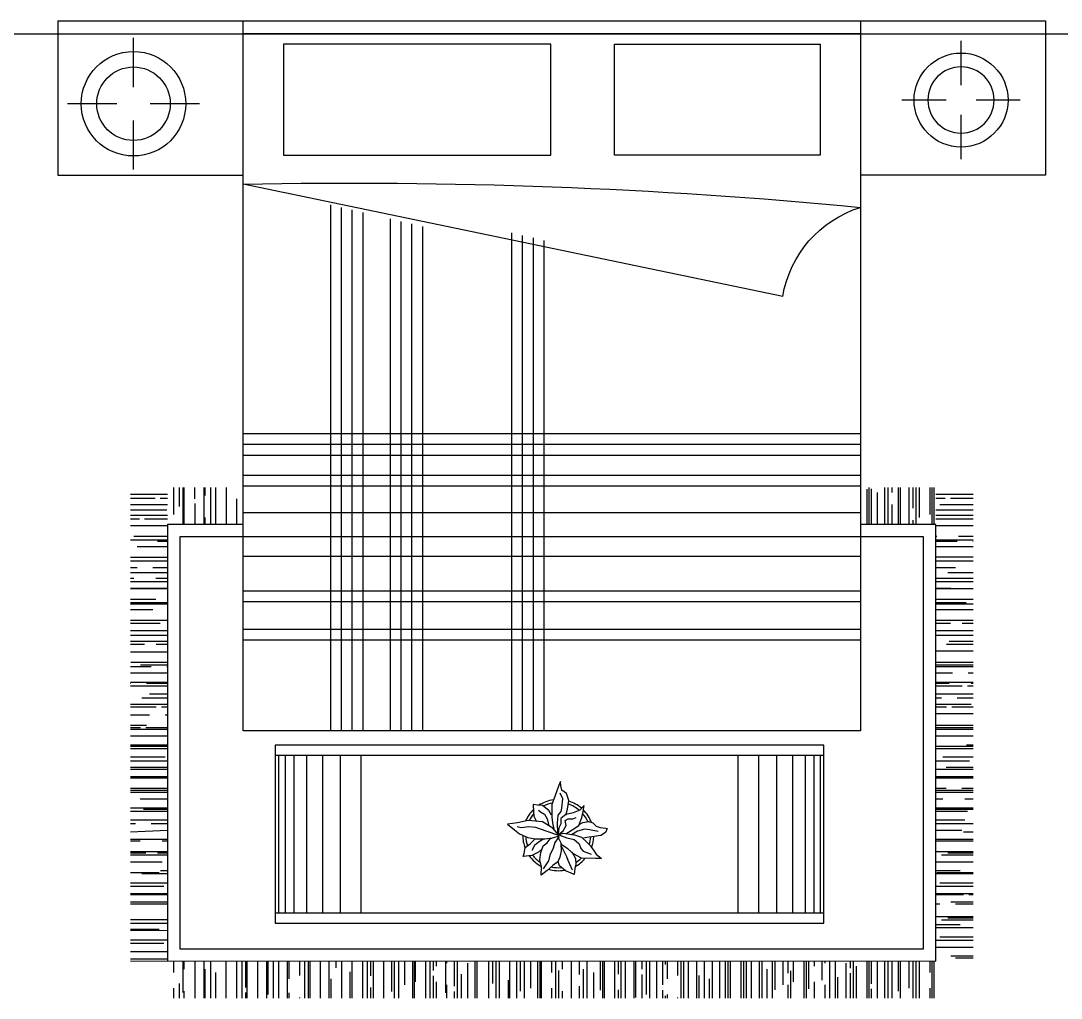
# Model space of a CAD drawing. Header units: inches. Extents: x 9.7 to 52.2, y 13.1 to 37.9.
# Drawn here: x 38.703 to 41.737, y 30.59 to 33.438 of the extents above; entities that cross this region are included whole.
import ezdxf

# ---------------------------------------------------------------- set-up
doc = ezdxf.new("R2010")
doc.units = ezdxf.units.IN
doc.header["$MEASUREMENT"] = 0
doc.layers.add('02', color=2, linetype='Continuous')
doc.layers.add('1', color=1, linetype='Continuous')

msp = doc.modelspace()

# ---------------------------------------------------------------- linework, layer by layer
at = {"layer": '02'}
for p, q in [((38.8116, 33.4384), (38.8116, 32.9884)), ((38.8116, 33.4384), (41.6916, 33.4384)), ((39.3516, 31.3684), (39.3516, 33.4384)), ((41.1516, 33.4384), (41.1516, 31.3684)), ((41.6916, 33.4384), (41.6916, 32.9884)), ((39.032, 33.2452), (39.032, 33.3887)), ((41.1516, 33.4004), (39.3516, 33.4004)), ((41.4451, 33.2512), (41.4451, 33.3803)), ((40.2489, 33.3702), (39.469, 33.3702)), ((39.469, 33.3702), (39.469, 33.047)), ((40.2489, 33.047), (40.2489, 33.3702)), ((40.4344, 33.3702), (41.0343, 33.3702)), ((40.4344, 33.047), (40.4344, 33.3702)), ((41.0343, 33.3702), (41.0343, 33.047)), ((38.9835, 33.1967), (38.84, 33.1967)), ((39.224, 33.1967), (39.0805, 33.1967)), ((41.4015, 33.2075), (41.2723, 33.2075)), ((41.6179, 33.2075), (41.4888, 33.2075)), ((41.4451, 33.0347), (41.4451, 33.1639)), ((39.032, 33.0047), (39.032, 33.1482)), ((39.469, 33.047), (40.2489, 33.047)), ((41.0343, 33.047), (40.4344, 33.047)), ((38.8116, 32.9884), (39.3516, 32.9884)), ((41.6916, 32.9884), (41.1516, 32.9884)), ((40.925, 32.6349), (39.3516, 32.9621)), ((39.6071, 31.3684), (39.6071, 32.9021)), ((39.6386, 31.3684), (39.6386, 32.8947)), ((39.6701, 31.3684), (39.6701, 32.8873)), ((39.7016, 31.3684), (39.7016, 32.8799)), ((39.7811, 31.3684), (39.7811, 32.8613)), ((39.8126, 31.3684), (39.8126, 32.8539)), ((39.8441, 31.3684), (39.8441, 32.8465)), ((39.8756, 31.3684), (39.8756, 32.8391)), ((40.1351, 31.3684), (40.1351, 32.8204)), ((40.1666, 31.3684), (40.1666, 32.813)), ((40.1981, 31.3684), (40.1981, 32.8056)), ((40.2296, 31.3684), (40.2296, 32.7982)), ((41.1516, 32.2345), (39.3516, 32.2345)), ((41.1516, 32.203), (39.3516, 32.203)), ((41.1516, 32.1715), (39.3516, 32.1715)), ((41.1516, 32.1134), (39.3516, 32.1134)), ((39.1494, 31.9997), (39.1494, 32.0779)), ((39.1658, 32.0226), (39.1658, 32.0779)), ((39.1772, 31.9699), (39.1772, 32.0779)), ((39.18, 31.9699), (39.18, 32.0779)), ((39.2106, 32.0454), (39.2106, 32.0779)), ((39.2381, 31.9699), (39.2381, 32.0779)), ((39.2413, 32.0546), (39.2413, 32.0779)), ((39.2573, 31.9699), (39.2573, 32.0779)), ((39.2719, 31.9699), (39.2719, 32.0779)), ((39.303, 31.9699), (39.303, 32.0779)), ((41.1516, 32.0819), (39.3516, 32.0819)), ((41.1711, 31.9699), (41.1711, 32.0728)), ((41.1775, 31.9699), (41.1775, 32.0779)), ((41.1839, 31.9699), (41.1839, 32.0747)), ((41.2232, 31.9699), (41.2232, 32.0779)), ((41.2324, 31.9699), (41.2324, 32.0779)), ((41.2447, 32.0632), (41.2447, 32.0779)), ((41.263, 31.9699), (41.263, 32.0779)), ((41.2689, 31.9699), (41.2689, 32.0779)), ((41.2936, 31.9699), (41.2936, 32.0779)), ((41.3055, 32.0175), (41.3055, 32.0779)), ((41.3147, 31.9699), (41.3147, 32.0779)), ((41.3243, 31.9906), (41.3243, 32.0779)), ((41.3549, 31.9997), (41.3549, 32.0779)), ((41.3604, 31.9699), (41.3604, 32.0779)), ((41.3663, 31.9718), (41.3663, 32.0779)), ((39.0232, 32.0591), (39.1312, 32.0591)), ((39.0232, 32.0472), (39.095, 32.0472)), ((39.11, 32.0472), (39.1312, 32.0472)), ((39.3332, 31.9699), (39.3332, 32.0454)), ((41.2017, 31.9699), (41.2017, 32.0637)), ((41.372, 32.0591), (41.48, 32.0591)), ((41.372, 32.0472), (41.3992, 32.0472)), ((41.4143, 32.0472), (41.48, 32.0472)), ((39.0232, 32.0285), (39.1312, 32.0285)), ((39.0232, 32.0134), (39.1292, 32.0134)), ((39.2115, 31.9699), (39.2115, 32.0317)), ((41.2447, 31.9699), (41.2447, 32.029)), ((41.372, 32.0134), (41.48, 32.0134)), ((41.3832, 32.0285), (41.48, 32.0285)), ((39.0232, 31.9979), (39.1312, 31.9979)), ((39.0232, 31.9864), (39.0492, 31.9864)), ((39.0643, 31.9864), (39.1312, 31.9864)), ((39.2413, 31.9699), (39.2413, 31.9906)), ((41.1516, 32.0041), (39.3516, 32.0041)), ((41.3055, 31.9699), (41.3055, 31.9832)), ((41.372, 31.9979), (41.48, 31.9979)), ((41.372, 31.9864), (41.48, 31.9864)), ((39.0232, 31.9677), (39.1312, 31.9677)), ((39.3516, 31.9699), (39.1312, 31.9699)), ((39.1312, 31.9699), (39.1312, 30.6976)), ((41.372, 31.9699), (41.1516, 31.9699)), ((41.372, 30.6976), (41.372, 31.9699)), ((41.372, 31.9672), (41.48, 31.9677)), ((39.0232, 31.9256), (39.1312, 31.9256)), ((39.0332, 31.9366), (39.1312, 31.9366)), ((39.1018, 31.922), (39.1312, 31.922)), ((39.1672, 31.9339), (39.1672, 30.7336)), ((41.336, 31.9339), (39.1672, 31.9339)), ((41.336, 30.7336), (41.336, 31.9339)), ((41.372, 31.9366), (41.3741, 31.9366)), ((41.372, 31.9256), (41.48, 31.9256)), ((41.372, 31.922), (41.4335, 31.922)), ((41.4381, 31.9366), (41.48, 31.9366)), ((41.4793, 31.922), (41.48, 31.922)), ((39.0424, 31.906), (39.1312, 31.906)), ((41.372, 31.906), (41.48, 31.906)), ((39.0232, 31.8753), (39.1312, 31.8753)), ((39.0232, 31.8648), (39.1312, 31.8648)), ((41.1516, 31.8768), (39.3516, 31.8768)), ((41.372, 31.8763), (41.48, 31.8763)), ((41.372, 31.8648), (41.48, 31.8648)), ((39.0232, 31.8447), (39.0424, 31.8447)), ((39.0232, 31.8305), (39.1312, 31.8305)), ((39.0881, 31.8447), (39.1312, 31.8447)), ((41.372, 31.8447), (41.429, 31.8447)), ((41.4061, 31.8305), (41.48, 31.8305)), ((39.0232, 31.8141), (39.0332, 31.8141)), ((39.0232, 31.804), (39.1312, 31.804)), ((39.0972, 31.8141), (39.1312, 31.8141)), ((41.372, 31.8141), (41.48, 31.8141)), ((41.372, 31.804), (41.48, 31.804)), ((39.0232, 31.7848), (39.1312, 31.7848)), ((39.0232, 31.7834), (39.1312, 31.7834)), ((41.1516, 31.7759), (39.3516, 31.7759)), ((41.372, 31.7848), (41.4152, 31.7848)), ((41.372, 31.7834), (41.48, 31.7834)), ((39.0232, 31.7528), (39.0972, 31.7528)), ((39.0232, 31.7432), (39.1312, 31.7432)), ((39.0232, 31.7391), (39.1312, 31.7391)), ((41.1516, 31.7444), (39.3516, 31.7444)), ((41.372, 31.7528), (41.48, 31.7528)), ((41.372, 31.7432), (41.46, 31.7432)), ((41.372, 31.7391), (41.48, 31.7391)), ((39.0232, 31.7222), (39.0881, 31.7222)), ((41.372, 31.7222), (41.48, 31.7222)), ((39.0232, 31.6915), (39.1312, 31.6915)), ((39.0232, 31.6824), (39.11, 31.6824)), ((41.372, 31.6915), (41.48, 31.6915)), ((41.372, 31.6824), (41.4143, 31.6824)), ((41.4486, 31.6824), (41.48, 31.6824)), ((39.0232, 31.6609), (39.1312, 31.6609)), ((39.0232, 31.6477), (39.1312, 31.6477)), ((41.1516, 31.6643), (39.3516, 31.6643)), ((41.372, 31.6609), (41.48, 31.6609)), ((41.372, 31.6477), (41.48, 31.6477)), ((39.0232, 31.6303), (39.1312, 31.6303)), ((39.0232, 31.6216), (39.0643, 31.6216)), ((39.0986, 31.6216), (39.1312, 31.6216)), ((41.1516, 31.6328), (39.3516, 31.6328)), ((41.4029, 31.6216), (41.48, 31.6216)), ((41.4107, 31.6303), (41.48, 31.6303)), ((39.0232, 31.5996), (39.1312, 31.5996)), ((41.372, 31.6019), (41.48, 31.6019)), ((39.0232, 31.5562), (39.0835, 31.5562)), ((39.0241, 31.569), (39.1312, 31.569)), ((39.0529, 31.5608), (39.1312, 31.5608)), ((39.1292, 31.5562), (39.1312, 31.5562)), ((41.372, 31.569), (41.48, 31.569)), ((41.372, 31.5608), (41.48, 31.5608)), ((41.372, 31.5562), (41.48, 31.5562)), ((39.0232, 31.5384), (39.1312, 31.5384)), ((41.372, 31.5384), (41.4198, 31.5384)), ((41.4655, 31.5384), (41.48, 31.5384)), ((39.0232, 31.5105), (39.1312, 31.5105)), ((39.0232, 31.5077), (39.0241, 31.5077)), ((39.0232, 31.5), (39.1312, 31.5)), ((39.0698, 31.5077), (39.1312, 31.5077)), ((41.372, 31.5105), (41.48, 31.5105)), ((41.372, 31.5077), (41.4107, 31.5077)), ((41.372, 31.5), (41.4486, 31.5)), ((41.4637, 31.5), (41.48, 31.5)), ((41.4747, 31.5077), (41.48, 31.5077)), ((39.0561, 31.4648), (39.1312, 31.4648)), ((39.079, 31.4771), (39.1312, 31.4771)), ((41.372, 31.4771), (41.48, 31.4771)), ((41.372, 31.4648), (41.3878, 31.4648)), ((41.4335, 31.4648), (41.48, 31.4648)), ((39.0232, 31.4465), (39.1312, 31.4465)), ((39.0232, 31.4392), (39.0986, 31.4392)), ((39.1137, 31.4392), (39.1312, 31.4392)), ((41.372, 31.4465), (41.4747, 31.4465)), ((41.372, 31.4392), (41.4029, 31.4392)), ((41.418, 31.4392), (41.48, 31.4392)), ((39.0232, 31.4159), (39.079, 31.4159)), ((39.1247, 31.4159), (39.1312, 31.4159)), ((41.372, 31.4191), (41.48, 31.4191)), ((39.0232, 31.3852), (39.0698, 31.3852)), ((39.0232, 31.3784), (39.0529, 31.3784)), ((39.0232, 31.3733), (39.1312, 31.3733)), ((39.068, 31.3784), (39.1312, 31.3784)), ((41.1516, 31.3684), (39.3516, 31.3684)), ((41.372, 31.3852), (41.48, 31.3852)), ((41.372, 31.3733), (41.48, 31.3733)), ((41.3723, 31.3784), (41.48, 31.3784)), ((39.0232, 31.3546), (39.1312, 31.3546)), ((41.372, 31.3546), (41.48, 31.3546)), ((39.0232, 31.3276), (39.1312, 31.3276)), ((39.0232, 31.324), (39.1312, 31.324)), ((39.0232, 31.3176), (39.1312, 31.3176)), ((39.4453, 31.3267), (39.4453, 30.8087)), ((41.0447, 31.3267), (39.4453, 31.3267)), ((41.0447, 30.8087), (41.0447, 31.3267)), ((41.372, 31.324), (41.48, 31.324)), ((41.372, 31.3176), (41.48, 31.3176)), ((41.461, 31.3276), (41.48, 31.3276)), ((39.0232, 31.2933), (39.1247, 31.2933)), ((39.0232, 31.2819), (39.1312, 31.2819)), ((41.0447, 31.2967), (39.4453, 31.2967)), ((39.4553, 31.2967), (39.4553, 30.8387)), ((39.4739, 31.2967), (39.4739, 30.8387)), ((39.4998, 31.2967), (39.4998, 30.8387)), ((39.5363, 31.2967), (39.5363, 30.8387)), ((39.5832, 31.2967), (39.5832, 30.8387)), ((39.635, 31.2967), (39.635, 30.8387)), ((39.6953, 31.2967), (39.6953, 30.8387)), ((40.7947, 31.2967), (40.7947, 30.8387)), ((40.8549, 31.2967), (40.8549, 30.8387)), ((40.9068, 31.2967), (40.9068, 30.8387)), ((40.9537, 31.2967), (40.9537, 30.8387)), ((40.9901, 31.2967), (40.9901, 30.8387)), ((41.0161, 31.2967), (41.0161, 30.8387)), ((41.0347, 31.2967), (41.0347, 30.8387)), ((41.372, 31.2819), (41.4701, 31.2819)), ((41.3924, 31.2933), (41.48, 31.2933)), ((39.0232, 31.2627), (39.1312, 31.2627)), ((39.0232, 31.2567), (39.1312, 31.2567)), ((41.372, 31.2567), (41.48, 31.2567)), ((41.4015, 31.2627), (41.48, 31.2627)), ((39.0232, 31.2362), (39.1312, 31.2362)), ((39.0232, 31.2321), (39.1312, 31.2321)), ((40.2771, 31.2207), (40.271, 31.2078)), ((40.2777, 31.2088), (40.2771, 31.2207)), ((41.372, 31.2362), (41.48, 31.2362)), ((41.372, 31.2321), (41.48, 31.2321)), ((39.0232, 31.2014), (39.1312, 31.2014)), ((39.0232, 31.1959), (39.1312, 31.1959)), ((39.0232, 31.1905), (39.1312, 31.1905)), ((40.271, 31.2078), (40.2614, 31.1808)), ((40.2839, 31.1706), (40.276, 31.1875)), ((40.281, 31.1959), (40.2777, 31.2088)), ((40.2945, 31.1859), (40.281, 31.1959)), ((41.372, 31.2014), (41.4015, 31.2014)), ((41.372, 31.1959), (41.48, 31.1959)), ((41.372, 31.1905), (41.48, 31.1905)), ((41.4472, 31.2014), (41.48, 31.2014)), ((39.0515, 31.1708), (39.1312, 31.1708)), ((40.2614, 31.1808), (40.2519, 31.1544)), ((40.281, 31.1437), (40.2839, 31.1706)), ((40.3013, 31.1656), (40.2945, 31.1859)), ((40.298, 31.1409), (40.3013, 31.1656)), ((41.372, 31.1708), (41.3924, 31.1708)), ((41.4564, 31.1708), (41.48, 31.1708)), ((39.0232, 31.1447), (39.1312, 31.1447)), ((39.0232, 31.1351), (39.1312, 31.1351)), ((39.0607, 31.1402), (39.1312, 31.1402)), ((40.1979, 31.1538), (40.1985, 31.1335)), ((40.2103, 31.1521), (40.1979, 31.1538)), ((40.1985, 31.1335), (40.1996, 31.12)), ((40.2249, 31.1509), (40.2103, 31.1521)), ((40.2126, 31.138), (40.2187, 31.1329)), ((40.2187, 31.1329), (40.2306, 31.1257)), ((40.2429, 31.1369), (40.2249, 31.1509)), ((40.2306, 31.1257), (40.2384, 31.1122)), ((40.2513, 31.1234), (40.2429, 31.1369)), ((40.2519, 31.1544), (40.2519, 31.1173)), ((40.2699, 31.1228), (40.2794, 31.1341)), ((40.2794, 31.1341), (40.281, 31.1437)), ((40.3137, 31.1296), (40.2923, 31.1251)), ((40.2929, 31.1228), (40.298, 31.1409)), ((40.3334, 31.1374), (40.3137, 31.1296)), ((40.3457, 31.1509), (40.3334, 31.1374)), ((40.3395, 31.1161), (40.3429, 31.1341)), ((40.3429, 31.1341), (40.3457, 31.1509)), ((41.372, 31.1447), (41.48, 31.1447)), ((41.372, 31.1402), (41.48, 31.1402)), ((41.372, 31.1351), (41.4637, 31.1351)), ((39.0232, 31.1095), (39.1312, 31.1095)), ((39.0232, 31.099), (39.0378, 31.099)), ((39.0835, 31.099), (39.1312, 31.099)), ((40.1518, 31.1003), (40.1221, 31.0964)), ((40.1221, 31.0964), (40.1434, 31.0801)), ((40.1833, 31.1071), (40.1518, 31.1003)), ((40.2243, 31.1038), (40.1833, 31.1071)), ((40.1996, 31.12), (40.2075, 31.1043)), ((40.2552, 31.0852), (40.2243, 31.1038)), ((40.2384, 31.1122), (40.2435, 31.0919)), ((40.2519, 31.1173), (40.2535, 31.1009)), ((40.2535, 31.1009), (40.258, 31.0819)), ((40.2687, 31.0998), (40.2699, 31.1228)), ((40.2693, 31.0706), (40.2687, 31.0998)), ((40.2777, 31.0976), (40.2721, 31.0858)), ((40.2783, 31.1138), (40.2777, 31.0976)), ((40.2923, 31.1251), (40.2783, 31.1138)), ((40.2906, 31.1071), (40.299, 31.1128)), ((40.2935, 31.0925), (40.2906, 31.1071)), ((40.299, 31.1128), (40.3131, 31.1128)), ((40.3131, 31.1128), (40.3226, 31.1161)), ((40.3305, 31.0931), (40.3395, 31.1161)), ((40.3311, 31.0958), (40.3423, 31.102)), ((40.3423, 31.102), (40.3586, 31.1048)), ((40.3586, 31.1048), (40.3715, 31.1003)), ((40.3715, 31.1003), (40.3816, 31.0909)), ((41.372, 31.1095), (41.4564, 31.1095)), ((41.372, 31.099), (41.48, 31.099)), ((39.0232, 31.0743), (39.1312, 31.0789)), ((40.1434, 31.0801), (40.1575, 31.0684)), ((40.162, 31.0858), (40.1507, 31.0886)), ((40.1575, 31.0684), (40.1816, 31.0582)), ((40.185, 31.0891), (40.162, 31.0858)), ((40.2052, 31.0874), (40.185, 31.0891)), ((40.2355, 31.0762), (40.2052, 31.0874)), ((40.2726, 31.0639), (40.2355, 31.0762)), ((40.2744, 31.0633), (40.2552, 31.0852)), ((40.2721, 31.0858), (40.2699, 31.0684)), ((40.2699, 31.0684), (40.2726, 31.0678)), ((40.2699, 31.0588), (40.2726, 31.0655)), ((40.271, 31.0661), (40.285, 31.0706)), ((40.2726, 31.0678), (40.285, 31.0774)), ((40.2726, 31.0655), (40.2957, 31.0571)), ((40.285, 31.0774), (40.2935, 31.0925)), ((40.285, 31.0706), (40.3182, 31.0655)), ((40.2929, 31.0689), (40.3109, 31.0801)), ((40.3266, 31.0768), (40.3092, 31.0661)), ((40.3109, 31.0801), (40.3305, 31.0931)), ((40.3182, 31.0655), (40.3379, 31.0594)), ((40.348, 31.0823), (40.3266, 31.0768)), ((40.3619, 31.0801), (40.348, 31.0823)), ((40.3873, 31.0756), (40.3619, 31.0801)), ((40.3816, 31.0909), (40.3929, 31.0874)), ((40.3929, 31.0874), (40.4098, 31.0852)), ((40.4086, 31.0723), (40.3951, 31.0639)), ((40.4131, 31.0846), (40.4086, 31.0723)), ((40.4098, 31.0852), (40.4131, 31.0846)), ((41.372, 31.0789), (41.4472, 31.0789)), ((41.4523, 31.0743), (41.48, 31.0743)), ((39.0232, 31.0533), (39.1312, 31.0533)), ((39.0232, 31.0483), (39.0515, 31.0483)), ((39.1155, 31.0483), (39.1312, 31.0483)), ((40.1743, 31.0284), (40.1884, 31.0391)), ((40.1816, 31.0582), (40.2036, 31.0543)), ((40.1884, 31.0391), (40.203, 31.0537)), ((40.212, 31.0436), (40.2013, 31.0346)), ((40.2036, 31.0543), (40.2316, 31.0537)), ((40.2261, 31.052), (40.212, 31.0436)), ((40.2265, 31.0335), (40.2384, 31.0424)), ((40.2316, 31.0537), (40.2535, 31.0571)), ((40.2384, 31.0424), (40.2474, 31.0543)), ((40.2474, 31.0543), (40.2519, 31.0559)), ((40.2535, 31.0571), (40.2744, 31.0633)), ((40.2603, 31.043), (40.2558, 31.0273)), ((40.2721, 31.0599), (40.2603, 31.043)), ((40.2816, 31.0357), (40.2699, 31.0588)), ((40.2783, 31.0397), (40.2788, 31.0194)), ((40.2985, 31.0245), (40.2816, 31.0357)), ((40.2957, 31.0571), (40.317, 31.0526)), ((40.317, 31.0526), (40.3311, 31.0397)), ((40.3311, 31.0397), (40.3361, 31.0262)), ((40.3379, 31.0594), (40.3525, 31.0453)), ((40.3535, 31.0582), (40.3445, 31.0565)), ((40.3525, 31.0453), (40.3642, 31.0335)), ((40.375, 31.0604), (40.3535, 31.0582)), ((40.3951, 31.0639), (40.375, 31.0604)), ((41.372, 31.0533), (41.48, 31.0533)), ((41.372, 31.0483), (41.48, 31.0483)), ((39.0232, 31.0176), (39.1312, 31.0176)), ((39.0232, 31.0135), (39.068, 31.0135)), ((39.0232, 31.0076), (39.1312, 31.0076)), ((39.1023, 31.0135), (39.1312, 31.0135)), ((40.1681, 31.0026), (40.171, 31.0115)), ((40.1934, 31.0054), (40.1681, 31.0026)), ((40.171, 31.0115), (40.1743, 31.0284)), ((40.2013, 31.0346), (40.1934, 31.02)), ((40.2131, 31.0149), (40.1934, 31.0054)), ((40.222, 31.0234), (40.2131, 31.0149)), ((40.2165, 30.9924), (40.2193, 31.0138)), ((40.2193, 31.0138), (40.2265, 31.0335)), ((40.2457, 31.0065), (40.2417, 30.9896)), ((40.2558, 31.0273), (40.2457, 31.0065)), ((40.2788, 31.0194), (40.2749, 31.0009)), ((40.2953, 31.0019), (40.2788, 31.0342)), ((40.3148, 31.0104), (40.2985, 31.0245)), ((40.3106, 31.016), (40.3212, 30.9965)), ((40.3379, 30.9975), (40.3148, 31.0104)), ((40.3361, 31.0262), (40.3435, 31.0178)), ((40.3435, 31.0178), (40.3508, 31.0149)), ((40.3508, 31.0149), (40.367, 31.0093)), ((40.3642, 31.0335), (40.3816, 31.0093)), ((40.3816, 31.0093), (40.3963, 30.9969)), ((41.372, 31.0176), (41.48, 31.0176)), ((41.372, 31.0135), (41.3723, 31.0135)), ((41.3878, 31.0076), (41.48, 31.0076)), ((41.4066, 31.0135), (41.48, 31.0135)), ((39.0232, 30.987), (39.1155, 30.987)), ((40.2216, 30.9728), (40.2165, 30.9924)), ((40.2417, 30.9896), (40.2265, 30.9666)), ((40.2552, 30.9761), (40.2378, 30.9621)), ((40.2693, 30.9869), (40.2552, 30.9761)), ((40.2749, 31.0009), (40.2693, 30.9869)), ((40.2742, 30.9754), (40.27, 30.9866)), ((40.2918, 30.9606), (40.2742, 30.9754)), ((40.2994, 30.9907), (40.2953, 31.0019)), ((40.3118, 30.9624), (40.2994, 30.9907)), ((40.3218, 30.9806), (40.3188, 30.9672)), ((40.3212, 30.9965), (40.3218, 30.9806)), ((40.3789, 30.9969), (40.3379, 30.9975)), ((40.3963, 30.9969), (40.3789, 30.9969)), ((41.372, 30.987), (41.48, 30.987)), ((39.0232, 30.9564), (39.1064, 30.9564)), ((39.0565, 30.9527), (39.1312, 30.9527)), ((39.111, 30.9619), (39.1312, 30.9619)), ((40.2204, 30.9486), (40.2216, 30.9728)), ((40.2378, 30.9621), (40.2204, 30.9486)), ((40.3012, 30.9565), (40.2918, 30.9606)), ((40.3165, 30.9506), (40.3012, 30.9565)), ((40.3188, 30.9672), (40.3165, 30.9506)), ((41.372, 30.9619), (41.4427, 30.9619)), ((41.372, 30.9527), (41.48, 30.9527)), ((41.3741, 30.9564), (41.48, 30.9564)), ((39.0232, 30.9257), (39.1312, 30.9257)), ((39.0232, 30.9161), (39.1201, 30.9161)), ((41.372, 30.9161), (41.48, 30.9161)), ((41.3832, 30.9257), (41.48, 30.9257)), ((39.0232, 30.8951), (39.1312, 30.8951)), ((39.0232, 30.8919), (39.1312, 30.8919)), ((41.372, 30.8951), (41.48, 30.8951)), ((41.372, 30.8919), (41.4523, 30.8919)), ((41.4674, 30.8919), (41.48, 30.8919)), ((39.0232, 30.8704), (39.1312, 30.8704)), ((39.0232, 30.8645), (39.1312, 30.8645)), ((41.372, 30.8645), (41.3832, 30.8645)), ((41.4152, 30.8704), (41.48, 30.8704)), ((41.429, 30.8645), (41.48, 30.8645)), ((39.4453, 30.8387), (41.0447, 30.8387)), ((41.372, 30.8275), (41.48, 30.8275)), ((41.4066, 30.8234), (41.48, 30.8234)), ((39.0232, 30.8186), (39.1312, 30.8186)), ((39.0232, 30.8086), (39.1312, 30.8086)), ((39.4453, 30.8087), (41.0447, 30.8087)), ((41.372, 30.8046), (41.4427, 30.8046)), ((41.372, 30.7955), (41.48, 30.7955)), ((41.3878, 30.8175), (41.48, 30.8175)), ((39.0232, 30.7903), (39.1064, 30.7903)), ((39.0232, 30.788), (39.1312, 30.7866)), ((41.3832, 30.7685), (41.48, 30.7685)), ((39.0232, 30.7596), (39.1312, 30.7596)), ((39.0232, 30.75), (39.1201, 30.75)), ((39.1672, 30.7336), (41.336, 30.7336)), ((41.372, 30.7589), (41.48, 30.7589)), ((41.372, 30.7379), (41.48, 30.7379)), ((39.0232, 30.7258), (39.1312, 30.7258)), ((39.0232, 30.7043), (39.1312, 30.7043)), ((41.4152, 30.7132), (41.48, 30.7132)), ((41.429, 30.7072), (41.48, 30.7072)), ((39.0232, 30.6984), (41.372, 30.6976)), ((39.1494, 30.6647), (39.1494, 30.6976)), ((39.1772, 30.6057), (39.1772, 30.6976)), ((39.18, 30.6738), (39.18, 30.6976)), ((39.2115, 30.5896), (39.2115, 30.6976)), ((39.2381, 30.5896), (39.2381, 30.6971)), ((39.2413, 30.5896), (39.2413, 30.6738)), ((39.2573, 30.5896), (39.2573, 30.6976)), ((39.3025, 30.5896), (39.3025, 30.6976)), ((39.3332, 30.5896), (39.3332, 30.6976)), ((39.3487, 30.5896), (39.3487, 30.6976)), ((39.3597, 30.6208), (39.3597, 30.6976)), ((39.3638, 30.5896), (39.3638, 30.6976)), ((39.3944, 30.5896), (39.3944, 30.6976)), ((39.4205, 30.5896), (39.4205, 30.6976)), ((39.4251, 30.6007), (39.4251, 30.6976)), ((39.4401, 30.5896), (39.4401, 30.6976)), ((39.4557, 30.5896), (39.4557, 30.6976)), ((39.4813, 30.5896), (39.4813, 30.6976)), ((39.4863, 30.6464), (39.4863, 30.6976)), ((39.5169, 30.6555), (39.5169, 30.6976)), ((39.5316, 30.5896), (39.5316, 30.6976)), ((39.5421, 30.5896), (39.5421, 30.6976)), ((39.5476, 30.5896), (39.5476, 30.6976)), ((39.5773, 30.5896), (39.5773, 30.6976)), ((39.6029, 30.5896), (39.6029, 30.6976)), ((39.623, 30.6784), (39.623, 30.6976)), ((39.6395, 30.5896), (39.6395, 30.6976)), ((39.6701, 30.5896), (39.6701, 30.6976)), ((39.7007, 30.5896), (39.7007, 30.6976)), ((39.7145, 30.5896), (39.7145, 30.6976)), ((39.7245, 30.6551), (39.7245, 30.6976)), ((39.7314, 30.5896), (39.7314, 30.6976)), ((39.762, 30.5896), (39.762, 30.6976)), ((39.7853, 30.6093), (39.7853, 30.6976)), ((39.7926, 30.5896), (39.7926, 30.6976)), ((39.8059, 30.5896), (39.8059, 30.6976)), ((39.8233, 30.6281), (39.8233, 30.6976)), ((39.8461, 30.5896), (39.8461, 30.6976)), ((39.8516, 30.5896), (39.8516, 30.6976)), ((39.8539, 30.6372), (39.8539, 30.6976)), ((39.8845, 30.5896), (39.8845, 30.6976)), ((39.8973, 30.5896), (39.8973, 30.6976)), ((39.9069, 30.6701), (39.9069, 30.6976)), ((39.9152, 30.6829), (39.9152, 30.6976)), ((39.9431, 30.6052), (39.9431, 30.6976)), ((39.9458, 30.6921), (39.9458, 30.6976)), ((39.9677, 30.6244), (39.9677, 30.6976)), ((39.9764, 30.5896), (39.9764, 30.6976)), ((40.0071, 30.5896), (40.0071, 30.6921)), ((40.0286, 30.5896), (40.0286, 30.6976)), ((40.0345, 30.5896), (40.0345, 30.6976)), ((40.0683, 30.5896), (40.0683, 30.6976)), ((40.0802, 30.6327), (40.0802, 30.6976)), ((40.0894, 30.5896), (40.0894, 30.6976)), ((40.099, 30.5896), (40.099, 30.6976)), ((40.1296, 30.5896), (40.1296, 30.6976)), ((40.1502, 30.5896), (40.1502, 30.6976)), ((40.1602, 30.6098), (40.1602, 30.6976)), ((40.1717, 30.5896), (40.1717, 30.6976)), ((40.1909, 30.6189), (40.1909, 30.6976)), ((40.211, 30.5896), (40.211, 30.6976)), ((40.2174, 30.5896), (40.2174, 30.6976)), ((40.2215, 30.5896), (40.2215, 30.6976)), ((40.2521, 30.6647), (40.2521, 30.6976)), ((40.2631, 30.5896), (40.2631, 30.6976)), ((40.2828, 30.6738), (40.2828, 30.6976)), ((40.3088, 30.5896), (40.3088, 30.6976)), ((40.3326, 30.6587), (40.3326, 30.6976)), ((40.344, 30.5896), (40.344, 30.6738)), ((40.3545, 30.5896), (40.3545, 30.6976)), ((40.3934, 30.613), (40.3934, 30.6976)), ((40.4003, 30.5896), (40.4003, 30.6976)), ((40.4053, 30.5896), (40.4053, 30.6976)), ((40.4359, 30.5896), (40.4359, 30.6976)), ((40.446, 30.6601), (40.446, 30.6976)), ((40.4542, 30.5896), (40.4542, 30.6976)), ((40.4666, 30.5896), (40.4666, 30.6976)), ((40.4917, 30.5896), (40.4917, 30.6976)), ((40.4972, 30.5915), (40.4972, 30.6976)), ((40.515, 30.6738), (40.515, 30.6976)), ((40.5278, 30.6007), (40.5278, 30.6976)), ((40.5374, 30.5896), (40.5374, 30.6976)), ((40.5585, 30.5896), (40.5585, 30.6976)), ((40.5758, 30.6281), (40.5758, 30.6976)), ((40.5831, 30.6875), (40.5831, 30.6976)), ((40.5891, 30.6464), (40.5891, 30.6976)), ((40.6197, 30.6555), (40.6197, 30.6976)), ((40.6289, 30.5896), (40.6289, 30.6967)), ((40.6366, 30.5896), (40.6366, 30.6976)), ((40.6503, 30.5896), (40.6503, 30.6976)), ((40.6746, 30.5896), (40.6746, 30.6976)), ((40.6974, 30.5896), (40.6974, 30.6976)), ((40.7203, 30.5896), (40.7203, 30.6976)), ((40.7422, 30.5896), (40.7422, 30.6976)), ((40.7582, 30.5896), (40.7582, 30.6976)), ((40.766, 30.5896), (40.766, 30.6976)), ((40.7729, 30.5896), (40.7729, 30.6976)), ((40.8035, 30.5896), (40.8035, 30.6976)), ((40.8117, 30.5896), (40.8117, 30.6976)), ((40.8191, 30.5896), (40.8191, 30.6976)), ((40.8341, 30.5896), (40.8341, 30.6976)), ((40.8575, 30.5896), (40.8575, 30.6976)), ((40.8648, 30.5896), (40.8648, 30.6976)), ((40.8799, 30.5896), (40.8799, 30.6738)), ((40.8954, 30.5896), (40.8954, 30.6976)), ((40.9032, 30.6144), (40.9032, 30.6976)), ((40.926, 30.6281), (40.926, 30.6976)), ((40.9407, 30.6624), (40.9407, 30.6976)), ((40.9567, 30.6372), (40.9567, 30.6976)), ((40.9873, 30.5896), (40.9873, 30.6976)), ((40.9946, 30.5896), (40.9946, 30.6976)), ((41.0015, 30.6167), (41.0015, 30.6976)), ((41.0179, 30.6829), (41.0179, 30.6976)), ((41.0403, 30.6418), (41.0403, 30.6976)), ((41.0486, 30.6921), (41.0486, 30.6976)), ((41.0623, 30.5896), (41.0623, 30.6976)), ((41.0792, 30.5896), (41.0792, 30.6976)), ((41.1098, 30.5896), (41.1098, 30.6921)), ((41.1231, 30.6775), (41.1231, 30.6976)), ((41.1318, 30.5896), (41.1318, 30.6976)), ((41.1405, 30.5896), (41.1405, 30.6829)), ((41.1711, 30.5896), (41.1711, 30.6976)), ((41.1775, 30.5896), (41.1775, 30.6976)), ((41.1839, 30.6317), (41.1839, 30.6976)), ((41.2017, 30.5896), (41.2017, 30.6976)), ((41.2232, 30.5896), (41.2232, 30.6976)), ((41.2324, 30.5896), (41.2324, 30.6976)), ((41.2447, 30.5896), (41.2447, 30.6976)), ((41.263, 30.6098), (41.263, 30.6976)), ((41.2689, 30.5896), (41.2689, 30.6976)), ((41.2936, 30.6189), (41.2936, 30.6976)), ((41.3055, 30.5896), (41.3055, 30.6976)), ((41.3147, 30.5896), (41.3147, 30.6976)), ((41.3243, 30.5896), (41.3243, 30.6976)), ((41.3549, 30.6647), (41.3549, 30.6976)), ((41.3604, 30.5896), (41.3604, 30.6976)), ((41.3663, 30.5896), (41.3663, 30.6976)), ((39.2719, 30.5896), (39.2719, 30.6647)), ((39.6088, 30.5896), (39.6088, 30.6464)), ((39.6637, 30.5896), (39.6637, 30.6665)), ((39.9069, 30.5896), (39.9069, 30.6551)), ((39.9888, 30.5896), (39.9888, 30.6601)), ((40.1259, 30.5896), (40.1259, 30.6418)), ((40.2718, 30.5896), (40.2718, 30.6701)), ((40.3747, 30.5896), (40.3747, 30.6647)), ((40.515, 30.5896), (40.515, 30.6587)), ((40.681, 30.5896), (40.681, 30.6555)), ((40.7116, 30.5896), (40.7116, 30.6464)), ((40.9489, 30.5896), (40.9489, 30.6692)), ((41.0861, 30.5896), (41.0861, 30.6509)), ((41.1231, 30.5896), (41.1231, 30.6624)), ((39.1494, 30.5896), (39.1494, 30.6189)), ((39.1658, 30.5896), (39.1658, 30.6327)), ((39.7245, 30.5896), (39.7245, 30.6208)), ((39.9152, 30.5896), (39.9152, 30.6372)), ((39.9458, 30.5896), (39.9458, 30.6281)), ((40.2521, 30.5896), (40.2521, 30.6189)), ((40.3326, 30.5896), (40.3326, 30.6244)), ((40.446, 30.5896), (40.446, 30.6144)), ((40.5758, 30.5896), (40.5758, 30.613)), ((40.9407, 30.5896), (40.9407, 30.6281)), ((41.0179, 30.5896), (41.0179, 30.6372)), ((41.0486, 30.5896), (41.0486, 30.6281)), ((41.1839, 30.5896), (41.1839, 30.6167)), ((41.3549, 30.5896), (41.3549, 30.6189)), ((39.18, 30.5896), (39.18, 30.6098)), ((39.3597, 30.5896), (39.3597, 30.6057)), ((39.4859, 30.5896), (39.4859, 30.6052)), ((39.5169, 30.5896), (39.5169, 30.5915)), ((39.9677, 30.5896), (39.9677, 30.6093)), ((40.2828, 30.5896), (40.2828, 30.6098)), ((40.5831, 30.5896), (40.5831, 30.5961)), ((40.5891, 30.5896), (40.5891, 30.6007)), ((40.6197, 30.5896), (40.6197, 30.5915))]:
    msp.add_line(p, q, dxfattribs=at)
for radius in [0.1523, 0.1071]:
    msp.add_circle((39.032, 33.1967), radius, dxfattribs=at)
for radius, start, end in [(0.1037, 97.705, 123.0437), (0.095, 100.4655, 117.3101), (0.1037, 49.0184, 72.877), (0.1037, 134.1527, 157.0232), (0.095, 138.8651, 153.7239), (0.095, 49.4229, 72.0136), (0.095, 24.6653, 41.5244), (0.1037, 20.8196, 45.1979), (0.1037, 180.2558, 201.4138), (0.095, 182.4943, 199.3441), (0.095, 342.5998, 356.7301), (0.1037, 339.5437, 357.497), (0.1037, 215.5459, 241.6545), (0.095, 217.9244, 236.6132), (0.1037, 298.6607, 319.3394), (0.095, 302.4977, 314.9165), (0.1037, 253.8719, 280.2962), (0.095, 257.5972, 275.8114)]:
    msp.add_arc((40.2706, 31.0649), radius, start, end, dxfattribs=at)
at = {"layer": '02', "extrusion": (0, 0, -1)}
for centre, major_axis, start_param, end_param in [((41.4451, 33.2075), (-0.0969, -0.0969), 0.785398, 7.068583), ((41.4451, 33.2075), (0.0682, -0.0682), 2.356194490192267, 8.639379797371854), ((39.6756, 17.5623), (-0.2547, -15.4011), 3.104022, 3.221029), ((41.2504, 32.5797), (0.2334, -0.2334), 2.524462, 3.622963)]:
    msp.add_ellipse(centre, major_axis=major_axis, ratio=1, start_param=start_param, end_param=end_param, dxfattribs=at)
at = {"layer": '1'}
msp.add_line((31.5745, 33.4004), (51.9007, 33.4004), dxfattribs=at)

doc.saveas('drawing.dxf')
